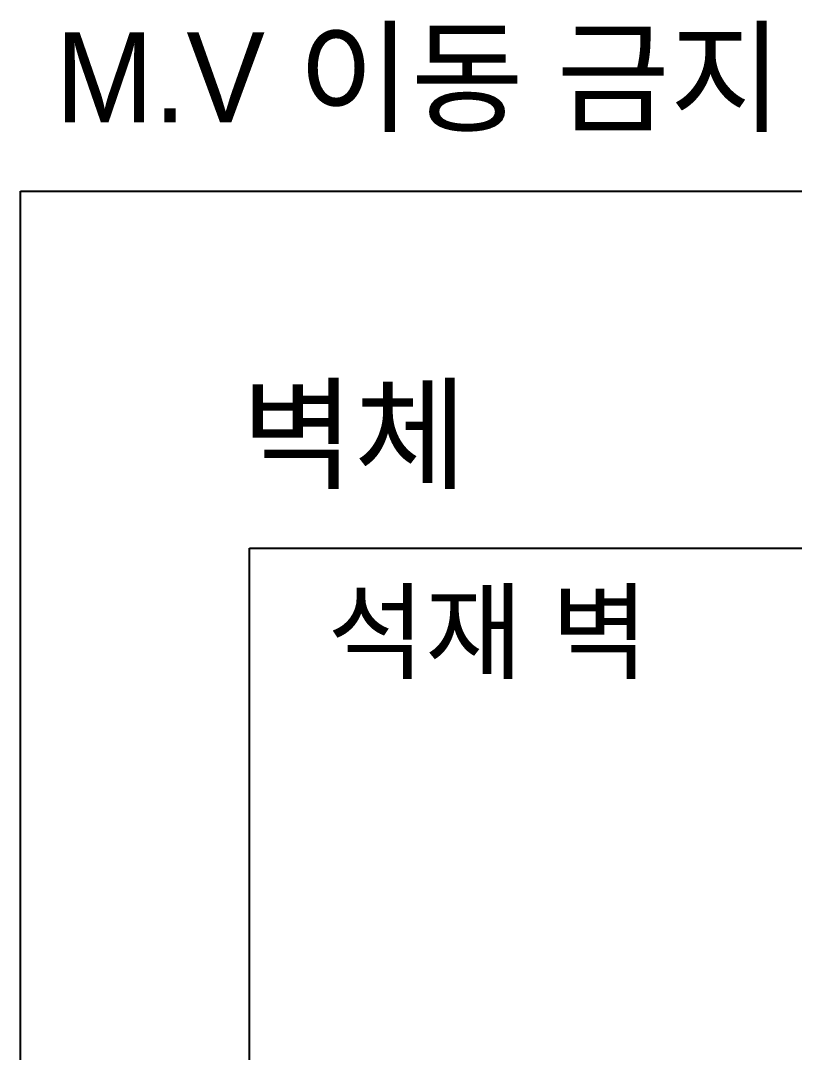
# Model space of a CAD drawing. Header units: millimetres. Extents: x -223175 to 287756, y -120611 to 352956.
# Drawn here: x 232109 to 237078, y 84311 to 90938 of the extents above; entities that cross this region are included whole.
import ezdxf
from ezdxf.enums import TextEntityAlignment as Align

# ---------------------------------------------------------------- set-up
doc = ezdxf.new("R2010")
doc.units = ezdxf.units.MM
doc.header["$LTSCALE"] = 50
doc.layers.add('I-CO-TEXT', color=4, linetype='Continuous')
doc.styles.add('YE-TEXT', font='HY울릉도l.ttf')

msp = doc.modelspace()

# ---------------------------------------------------------------- linework, layer by layer
msp.add_lwpolyline([(233579.1774, 87549.149), (244530.0465, 87549.149), (244530.0465, 79164.3507), (233579.1774, 79164.3507)], close=True)
at = {"layer": 'I-CO-TEXT', "color": 11}
msp.add_lwpolyline([(232108.6365, 89842.8084), (287756.2063, 89842.8084), (287756.2063, 77684.0779), (232108.6365, 77684.0779)], close=True, dxfattribs=at)

# ---------------------------------------------------------------- texts
at = {"layer": 'I-CO-TEXT', "color": 11, "style": 'YE-TEXT'}
msp.add_text('M.V 이동 금지', height=578.69787, dxfattribs=at).set_placement((234667.6502, 90574.6183), align=Align.MIDDLE_CENTER)
at = {"layer": 'I-CO-TEXT', "style": 'YE-TEXT'}
msp.add_text('벽체', height=578.69787, dxfattribs=at).set_placement((234250.5877, 88280.959), align=Align.MIDDLE_CENTER)
at = {"layer": 'I-CO-TEXT', "color": 252, "style": 'YE-TEXT'}
msp.add_text('석재 벽', height=500, dxfattribs=at).set_placement((235110.367, 87012.4435), align=Align.MIDDLE_CENTER)

doc.saveas('drawing.dxf')
